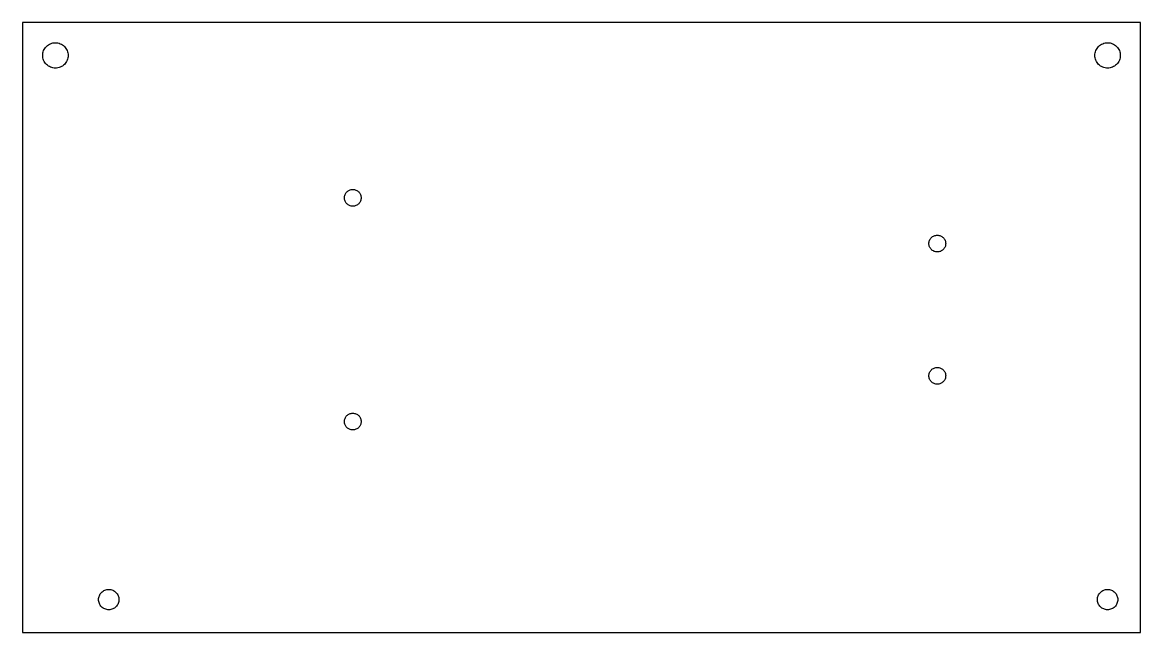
# Model space of a CAD drawing. Header units: metres. Extents: x 0 to 228, y 0 to 357.
# Drawn here: x 0 to 220, y 237 to 357 of the extents above; entities that cross this region are included whole.
import ezdxf

# ---------------------------------------------------------------- set-up
doc = ezdxf.new("R2010")
doc.units = ezdxf.units.M

msp = doc.modelspace()

# ---------------------------------------------------------------- linework, layer by layer
for p, q in [((220, 357), (0, 357)), ((0, 357), (0, 237)), ((220, 237), (220, 357)), ((4.42133, 351.889), (4.56746, 352.086)), ((4.56746, 352.086), (4.73222, 352.268)), ((4.73222, 352.268), (4.91402, 352.433)), ((4.91402, 352.433), (5.11107, 352.579)), ((5.11107, 352.579), (5.3215, 352.705)), ((5.3215, 352.705), (5.54329, 352.81)), ((5.54329, 352.81), (5.77428, 352.892)), ((5.77428, 352.892), (6.01227, 352.952)), ((6.01227, 352.952), (6.25494, 352.988)), ((6.25494, 352.988), (6.5, 353)), ((6.5, 353), (6.74504, 352.988)), ((6.74504, 352.988), (6.98772, 352.952)), ((6.98772, 352.952), (7.22571, 352.892)), ((7.22571, 352.892), (7.4567, 352.81)), ((7.4567, 352.81), (7.67848, 352.705)), ((7.67848, 352.705), (7.88892, 352.579)), ((7.88892, 352.579), (8.08597, 352.433)), ((8.08597, 352.433), (8.26776, 352.268)), ((8.26776, 352.268), (8.43253, 352.086)), ((8.43253, 352.086), (8.57866, 351.889)), ((211.421, 351.889), (211.567, 352.086)), ((211.567, 352.086), (211.732, 352.268)), ((211.732, 352.268), (211.914, 352.433)), ((211.914, 352.433), (212.111, 352.579)), ((212.111, 352.579), (212.322, 352.705)), ((212.322, 352.705), (212.543, 352.81)), ((212.543, 352.81), (212.774, 352.892)), ((212.774, 352.892), (213.012, 352.952)), ((213.012, 352.952), (213.255, 352.988)), ((213.255, 352.988), (213.5, 353)), ((213.5, 353), (213.745, 352.988)), ((213.745, 352.988), (213.988, 352.952)), ((213.988, 352.952), (214.226, 352.892)), ((214.226, 352.892), (214.457, 352.81)), ((214.457, 352.81), (214.678, 352.705)), ((214.678, 352.705), (214.889, 352.579)), ((214.889, 352.579), (215.086, 352.433)), ((215.086, 352.433), (215.268, 352.268)), ((215.268, 352.268), (215.433, 352.086)), ((215.433, 352.086), (215.579, 351.889)), ((4, 350.5), (4.01202, 350.745)), ((4.01202, 350.255), (4, 350.5)), ((4.01202, 350.745), (4.04803, 350.988)), ((4.04803, 350.012), (4.01202, 350.255)), ((4.04803, 350.988), (4.10764, 351.226)), ((4.10764, 349.774), (4.04803, 350.012)), ((4.10764, 351.226), (4.19029, 351.457)), ((4.19029, 351.457), (4.2952, 351.678)), ((4.2952, 351.678), (4.42133, 351.889)), ((8.57866, 351.889), (8.70479, 351.678)), ((8.70479, 351.678), (8.80969, 351.457)), ((8.80969, 351.457), (8.89235, 351.226)), ((8.89235, 351.226), (8.95195, 350.988)), ((8.95195, 350.012), (8.89235, 349.774)), ((8.95195, 350.988), (8.98796, 350.745)), ((8.98796, 350.255), (8.95195, 350.012)), ((8.98796, 350.745), (9, 350.5)), ((9, 350.5), (8.98796, 350.255)), ((211, 350.5), (211.012, 350.745)), ((211.012, 350.255), (211, 350.5)), ((211.012, 350.745), (211.048, 350.988)), ((211.048, 350.012), (211.012, 350.255)), ((211.048, 350.988), (211.108, 351.226)), ((211.108, 349.774), (211.048, 350.012)), ((211.108, 351.226), (211.19, 351.457)), ((211.19, 351.457), (211.295, 351.678)), ((211.295, 351.678), (211.421, 351.889)), ((215.579, 351.889), (215.705, 351.678)), ((215.705, 351.678), (215.81, 351.457)), ((215.81, 351.457), (215.892, 351.226)), ((215.892, 351.226), (215.952, 350.988)), ((215.952, 350.012), (215.892, 349.774)), ((215.952, 350.988), (215.988, 350.745)), ((215.988, 350.255), (215.952, 350.012)), ((215.988, 350.745), (216, 350.5)), ((216, 350.5), (215.988, 350.255)), ((4.19029, 349.543), (4.10764, 349.774)), ((4.2952, 349.322), (4.19029, 349.543)), ((4.42133, 349.111), (4.2952, 349.322)), ((4.56746, 348.914), (4.42133, 349.111)), ((4.73222, 348.732), (4.56746, 348.914)), ((4.91402, 348.567), (4.73222, 348.732)), ((5.11107, 348.421), (4.91402, 348.567)), ((5.3215, 348.295), (5.11107, 348.421)), ((5.54329, 348.19), (5.3215, 348.295)), ((5.77428, 348.108), (5.54329, 348.19)), ((6.01227, 348.048), (5.77428, 348.108)), ((6.25494, 348.012), (6.01227, 348.048)), ((6.5, 348), (6.25494, 348.012)), ((6.74504, 348.012), (6.5, 348)), ((6.98772, 348.048), (6.74504, 348.012)), ((7.22571, 348.108), (6.98772, 348.048)), ((7.4567, 348.19), (7.22571, 348.108)), ((7.67848, 348.295), (7.4567, 348.19)), ((7.88892, 348.421), (7.67848, 348.295)), ((8.08597, 348.567), (7.88892, 348.421)), ((8.26776, 348.732), (8.08597, 348.567)), ((8.43253, 348.914), (8.26776, 348.732)), ((8.57866, 349.111), (8.43253, 348.914)), ((8.70479, 349.322), (8.57866, 349.111)), ((8.80969, 349.543), (8.70479, 349.322)), ((8.89235, 349.774), (8.80969, 349.543)), ((211.19, 349.543), (211.108, 349.774)), ((211.295, 349.322), (211.19, 349.543)), ((211.421, 349.111), (211.295, 349.322)), ((211.567, 348.914), (211.421, 349.111)), ((211.732, 348.732), (211.567, 348.914)), ((211.914, 348.567), (211.732, 348.732)), ((212.111, 348.421), (211.914, 348.567)), ((212.322, 348.295), (212.111, 348.421)), ((212.543, 348.19), (212.322, 348.295)), ((212.774, 348.108), (212.543, 348.19)), ((213.012, 348.048), (212.774, 348.108)), ((213.255, 348.012), (213.012, 348.048)), ((213.5, 348), (213.255, 348.012)), ((213.745, 348.012), (213.5, 348)), ((213.988, 348.048), (213.745, 348.012)), ((214.226, 348.108), (213.988, 348.048)), ((214.457, 348.19), (214.226, 348.108)), ((214.678, 348.295), (214.457, 348.19)), ((214.889, 348.421), (214.678, 348.295)), ((215.086, 348.567), (214.889, 348.421)), ((215.268, 348.732), (215.086, 348.567)), ((215.433, 348.914), (215.268, 348.732)), ((215.579, 349.111), (215.433, 348.914)), ((215.705, 349.322), (215.579, 349.111)), ((215.81, 349.543), (215.705, 349.322)), ((215.892, 349.774), (215.81, 349.543)), ((63.5448, 323.278), (63.6281, 323.417)), ((63.6281, 323.417), (63.7245, 323.547)), ((63.7245, 323.547), (63.8333, 323.667)), ((63.8333, 323.667), (63.9532, 323.775)), ((63.9532, 323.775), (64.0833, 323.872)), ((64.0833, 323.872), (64.2222, 323.955)), ((64.2222, 323.955), (64.3686, 324.024)), ((64.3686, 324.024), (64.521, 324.079)), ((64.521, 324.079), (64.6781, 324.118)), ((64.6781, 324.118), (64.8383, 324.142)), ((64.8383, 324.142), (65, 324.15)), ((65, 324.15), (65.1617, 324.142)), ((65.1617, 324.142), (65.3219, 324.118)), ((65.3219, 324.118), (65.479, 324.079)), ((65.479, 324.079), (65.6314, 324.024)), ((65.6314, 324.024), (65.7778, 323.955)), ((65.7778, 323.955), (65.9167, 323.872)), ((65.9167, 323.872), (66.0468, 323.775)), ((66.0468, 323.775), (66.1667, 323.667)), ((66.1667, 323.667), (66.2755, 323.547)), ((66.2755, 323.547), (66.3719, 323.417)), ((66.3719, 323.417), (66.4552, 323.278)), ((63.35, 322.5), (63.3579, 322.662)), ((63.3579, 322.338), (63.35, 322.5)), ((63.3579, 322.662), (63.3817, 322.822)), ((63.3817, 322.178), (63.3579, 322.338)), ((63.3817, 322.822), (63.4211, 322.979)), ((63.4211, 322.021), (63.3817, 322.178)), ((63.4211, 322.979), (63.4756, 323.131)), ((63.4756, 321.869), (63.4211, 322.021)), ((63.4756, 323.131), (63.5448, 323.278)), ((63.5448, 321.722), (63.4756, 321.869)), ((63.6281, 321.583), (63.5448, 321.722)), ((63.7245, 321.453), (63.6281, 321.583)), ((63.8333, 321.333), (63.7245, 321.453)), ((63.9532, 321.225), (63.8333, 321.333)), ((64.0833, 321.128), (63.9532, 321.225)), ((66.0468, 321.225), (65.9167, 321.128)), ((66.1667, 321.333), (66.0468, 321.225)), ((66.2755, 321.453), (66.1667, 321.333)), ((66.3719, 321.583), (66.2755, 321.453)), ((66.4552, 321.722), (66.3719, 321.583)), ((66.4552, 323.278), (66.5244, 323.131)), ((66.5244, 321.869), (66.4552, 321.722)), ((66.5244, 323.131), (66.5789, 322.979)), ((66.5789, 322.021), (66.5244, 321.869)), ((66.5789, 322.979), (66.6183, 322.822)), ((66.6183, 322.178), (66.5789, 322.021)), ((66.6183, 322.822), (66.6421, 322.662)), ((66.6421, 322.338), (66.6183, 322.178)), ((66.6421, 322.662), (66.65, 322.5)), ((66.65, 322.5), (66.6421, 322.338)), ((64.2222, 321.045), (64.0833, 321.128)), ((64.3686, 320.976), (64.2222, 321.045)), ((64.521, 320.921), (64.3686, 320.976)), ((64.6781, 320.882), (64.521, 320.921)), ((64.8383, 320.858), (64.6781, 320.882)), ((65, 320.85), (64.8383, 320.858)), ((65.1617, 320.858), (65, 320.85)), ((65.3219, 320.882), (65.1617, 320.858)), ((65.479, 320.921), (65.3219, 320.882)), ((65.6314, 320.976), (65.479, 320.921)), ((65.7778, 321.045), (65.6314, 320.976)), ((65.9167, 321.128), (65.7778, 321.045)), ((178.725, 314.547), (178.833, 314.667)), ((178.833, 314.667), (178.953, 314.775)), ((178.953, 314.775), (179.083, 314.872)), ((179.083, 314.872), (179.222, 314.955)), ((179.222, 314.955), (179.369, 315.024)), ((179.369, 315.024), (179.521, 315.079)), ((179.521, 315.079), (179.678, 315.118)), ((179.678, 315.118), (179.838, 315.142)), ((179.838, 315.142), (180, 315.15)), ((180, 315.15), (180.162, 315.142)), ((180.162, 315.142), (180.322, 315.118)), ((180.322, 315.118), (180.479, 315.079)), ((180.479, 315.079), (180.631, 315.024)), ((180.631, 315.024), (180.778, 314.955)), ((180.778, 314.955), (180.917, 314.872)), ((180.917, 314.872), (181.047, 314.775)), ((181.047, 314.775), (181.167, 314.667)), ((181.167, 314.667), (181.275, 314.547)), ((178.35, 313.5), (178.358, 313.662)), ((178.358, 313.338), (178.35, 313.5)), ((178.358, 313.662), (178.382, 313.822)), ((178.382, 313.178), (178.358, 313.338)), ((178.382, 313.822), (178.421, 313.979)), ((178.421, 313.021), (178.382, 313.178)), ((178.421, 313.979), (178.476, 314.131)), ((178.476, 312.869), (178.421, 313.021)), ((178.476, 314.131), (178.545, 314.278)), ((178.545, 312.722), (178.476, 312.869)), ((178.545, 314.278), (178.628, 314.417)), ((178.628, 312.583), (178.545, 312.722)), ((178.628, 314.417), (178.725, 314.547)), ((178.725, 312.453), (178.628, 312.583)), ((178.833, 312.333), (178.725, 312.453)), ((181.275, 312.453), (181.167, 312.333)), ((181.275, 314.547), (181.372, 314.417)), ((181.372, 312.583), (181.275, 312.453)), ((181.372, 314.417), (181.455, 314.278)), ((181.455, 312.722), (181.372, 312.583)), ((181.455, 314.278), (181.524, 314.131)), ((181.524, 312.869), (181.455, 312.722)), ((181.524, 314.131), (181.579, 313.979)), ((181.579, 313.021), (181.524, 312.869)), ((181.579, 313.979), (181.618, 313.822)), ((181.618, 313.178), (181.579, 313.021)), ((181.618, 313.822), (181.642, 313.662)), ((181.642, 313.338), (181.618, 313.178)), ((181.642, 313.662), (181.65, 313.5)), ((181.65, 313.5), (181.642, 313.338)), ((178.953, 312.225), (178.833, 312.333)), ((179.083, 312.128), (178.953, 312.225)), ((179.222, 312.045), (179.083, 312.128)), ((179.369, 311.976), (179.222, 312.045)), ((179.521, 311.921), (179.369, 311.976)), ((179.678, 311.882), (179.521, 311.921)), ((179.838, 311.858), (179.678, 311.882)), ((180, 311.85), (179.838, 311.858)), ((180.162, 311.858), (180, 311.85)), ((180.322, 311.882), (180.162, 311.858)), ((180.479, 311.921), (180.322, 311.882)), ((180.631, 311.976), (180.479, 311.921)), ((180.778, 312.045), (180.631, 311.976)), ((180.917, 312.128), (180.778, 312.045)), ((181.047, 312.225), (180.917, 312.128)), ((181.167, 312.333), (181.047, 312.225)), ((178.476, 288.131), (178.545, 288.278)), ((178.545, 288.278), (178.628, 288.417)), ((178.628, 288.417), (178.725, 288.547)), ((178.725, 288.547), (178.833, 288.667)), ((178.833, 288.667), (178.953, 288.775)), ((178.953, 288.775), (179.083, 288.872)), ((179.083, 288.872), (179.222, 288.955)), ((179.222, 288.955), (179.369, 289.024)), ((179.369, 289.024), (179.521, 289.079)), ((179.521, 289.079), (179.678, 289.118)), ((179.678, 289.118), (179.838, 289.142)), ((179.838, 289.142), (180, 289.15)), ((180, 289.15), (180.162, 289.142)), ((180.162, 289.142), (180.322, 289.118)), ((180.322, 289.118), (180.479, 289.079)), ((180.479, 289.079), (180.631, 289.024)), ((180.631, 289.024), (180.778, 288.955)), ((180.778, 288.955), (180.917, 288.872)), ((180.917, 288.872), (181.047, 288.775)), ((181.047, 288.775), (181.167, 288.667)), ((181.167, 288.667), (181.275, 288.547)), ((181.275, 288.547), (181.372, 288.417)), ((181.372, 288.417), (181.455, 288.278)), ((181.455, 288.278), (181.524, 288.131)), ((178.35, 287.5), (178.358, 287.662)), ((178.358, 287.338), (178.35, 287.5)), ((178.358, 287.662), (178.382, 287.822)), ((178.382, 287.178), (178.358, 287.338)), ((178.382, 287.822), (178.421, 287.979)), ((178.421, 287.021), (178.382, 287.178)), ((178.421, 287.979), (178.476, 288.131)), ((178.476, 286.869), (178.421, 287.021)), ((178.545, 286.722), (178.476, 286.869)), ((178.628, 286.583), (178.545, 286.722)), ((178.725, 286.453), (178.628, 286.583)), ((178.833, 286.333), (178.725, 286.453)), ((178.953, 286.225), (178.833, 286.333)), ((179.083, 286.128), (178.953, 286.225)), ((179.222, 286.045), (179.083, 286.128)), ((179.369, 285.976), (179.222, 286.045)), ((180.778, 286.045), (180.631, 285.976)), ((180.917, 286.128), (180.778, 286.045)), ((181.047, 286.225), (180.917, 286.128)), ((181.167, 286.333), (181.047, 286.225)), ((181.275, 286.453), (181.167, 286.333)), ((181.372, 286.583), (181.275, 286.453)), ((181.455, 286.722), (181.372, 286.583)), ((181.524, 286.869), (181.455, 286.722)), ((181.524, 288.131), (181.579, 287.979)), ((181.579, 287.021), (181.524, 286.869)), ((181.579, 287.979), (181.618, 287.822)), ((181.618, 287.178), (181.579, 287.021)), ((181.618, 287.822), (181.642, 287.662)), ((181.642, 287.338), (181.618, 287.178)), ((181.642, 287.662), (181.65, 287.5)), ((181.65, 287.5), (181.642, 287.338)), ((179.521, 285.921), (179.369, 285.976)), ((179.678, 285.882), (179.521, 285.921)), ((179.838, 285.858), (179.678, 285.882)), ((180, 285.85), (179.838, 285.858)), ((180.162, 285.858), (180, 285.85)), ((180.322, 285.882), (180.162, 285.858)), ((180.479, 285.921), (180.322, 285.882)), ((180.631, 285.976), (180.479, 285.921)), ((63.5448, 279.278), (63.6281, 279.417)), ((63.6281, 279.417), (63.7245, 279.547)), ((63.7245, 279.547), (63.8333, 279.667)), ((63.8333, 279.667), (63.9532, 279.775)), ((63.9532, 279.775), (64.0833, 279.872)), ((64.0833, 279.872), (64.2222, 279.955)), ((64.2222, 279.955), (64.3686, 280.024)), ((64.3686, 280.024), (64.521, 280.079)), ((64.521, 280.079), (64.6781, 280.118)), ((64.6781, 280.118), (64.8383, 280.142)), ((64.8383, 280.142), (65, 280.15)), ((65, 280.15), (65.1617, 280.142)), ((65.1617, 280.142), (65.3219, 280.118)), ((65.3219, 280.118), (65.479, 280.079)), ((65.479, 280.079), (65.6314, 280.024)), ((65.6314, 280.024), (65.7778, 279.955)), ((65.7778, 279.955), (65.9167, 279.872)), ((65.9167, 279.872), (66.0468, 279.775)), ((66.0468, 279.775), (66.1667, 279.667)), ((66.1667, 279.667), (66.2755, 279.547)), ((66.2755, 279.547), (66.3719, 279.417)), ((66.3719, 279.417), (66.4552, 279.278)), ((63.35, 278.5), (63.3579, 278.662)), ((63.3579, 278.338), (63.35, 278.5)), ((63.3579, 278.662), (63.3817, 278.822)), ((63.3817, 278.178), (63.3579, 278.338)), ((63.3817, 278.822), (63.4211, 278.979)), ((63.4211, 278.021), (63.3817, 278.178)), ((63.4211, 278.979), (63.4756, 279.131)), ((63.4756, 277.869), (63.4211, 278.021)), ((63.4756, 279.131), (63.5448, 279.278)), ((63.5448, 277.722), (63.4756, 277.869)), ((63.6281, 277.583), (63.5448, 277.722)), ((63.7245, 277.453), (63.6281, 277.583)), ((63.8333, 277.333), (63.7245, 277.453)), ((63.9532, 277.225), (63.8333, 277.333)), ((64.0833, 277.128), (63.9532, 277.225)), ((66.0468, 277.225), (65.9167, 277.128)), ((66.1667, 277.333), (66.0468, 277.225)), ((66.2755, 277.453), (66.1667, 277.333)), ((66.3719, 277.583), (66.2755, 277.453)), ((66.4552, 277.722), (66.3719, 277.583)), ((66.4552, 279.278), (66.5244, 279.131)), ((66.5244, 277.869), (66.4552, 277.722)), ((66.5244, 279.131), (66.5789, 278.979)), ((66.5789, 278.021), (66.5244, 277.869)), ((66.5789, 278.979), (66.6183, 278.822)), ((66.6183, 278.178), (66.5789, 278.021)), ((66.6183, 278.822), (66.6421, 278.662)), ((66.6421, 278.338), (66.6183, 278.178)), ((66.6421, 278.662), (66.65, 278.5)), ((66.65, 278.5), (66.6421, 278.338)), ((64.2222, 277.045), (64.0833, 277.128)), ((64.3686, 276.976), (64.2222, 277.045)), ((64.521, 276.921), (64.3686, 276.976)), ((64.6781, 276.882), (64.521, 276.921)), ((64.8383, 276.858), (64.6781, 276.882)), ((65, 276.85), (64.8383, 276.858)), ((65.1617, 276.858), (65, 276.85)), ((65.3219, 276.882), (65.1617, 276.858)), ((65.479, 276.921), (65.3219, 276.882)), ((65.6314, 276.976), (65.479, 276.921)), ((65.7778, 277.045), (65.6314, 276.976)), ((65.9167, 277.128), (65.7778, 277.045)), ((15.0861, 244.081), (15.1522, 244.265)), ((15.1522, 244.265), (15.2361, 244.443)), ((15.2361, 244.443), (15.3371, 244.611)), ((15.3371, 244.611), (15.454, 244.769)), ((15.454, 244.769), (15.5858, 244.914)), ((15.5858, 244.914), (15.7312, 245.046)), ((15.7312, 245.046), (15.8889, 245.163)), ((15.8889, 245.163), (16.0572, 245.264)), ((16.0572, 245.264), (16.2346, 245.348)), ((16.2346, 245.348), (16.4194, 245.414)), ((16.4194, 245.414), (16.6098, 245.462)), ((16.6098, 245.462), (16.804, 245.49)), ((16.804, 245.49), (17, 245.5)), ((17, 245.5), (17.196, 245.49)), ((17.196, 245.49), (17.3902, 245.462)), ((17.3902, 245.462), (17.5806, 245.414)), ((17.5806, 245.414), (17.7654, 245.348)), ((17.7654, 245.348), (17.9428, 245.264)), ((17.9428, 245.264), (18.1111, 245.163)), ((18.1111, 245.163), (18.2688, 245.046)), ((18.2688, 245.046), (18.4142, 244.914)), ((18.4142, 244.914), (18.546, 244.769)), ((18.546, 244.769), (18.6629, 244.611)), ((18.6629, 244.611), (18.7638, 244.443)), ((18.7638, 244.443), (18.8477, 244.265)), ((18.8477, 244.265), (18.9139, 244.081)), ((211.586, 244.081), (211.652, 244.265)), ((211.652, 244.265), (211.736, 244.443)), ((211.736, 244.443), (211.837, 244.611)), ((211.837, 244.611), (211.954, 244.769)), ((211.954, 244.769), (212.086, 244.914)), ((212.086, 244.914), (212.231, 245.046)), ((212.231, 245.046), (212.389, 245.163)), ((212.389, 245.163), (212.557, 245.264)), ((212.557, 245.264), (212.735, 245.348)), ((212.735, 245.348), (212.919, 245.414)), ((212.919, 245.414), (213.11, 245.462)), ((213.11, 245.462), (213.304, 245.49)), ((213.304, 245.49), (213.5, 245.5)), ((213.5, 245.5), (213.696, 245.49)), ((213.696, 245.49), (213.89, 245.462)), ((213.89, 245.462), (214.081, 245.414)), ((214.081, 245.414), (214.265, 245.348)), ((214.265, 245.348), (214.443, 245.264)), ((214.443, 245.264), (214.611, 245.163)), ((214.611, 245.163), (214.769, 245.046)), ((214.769, 245.046), (214.914, 244.914)), ((214.914, 244.914), (215.046, 244.769)), ((215.046, 244.769), (215.163, 244.611)), ((215.163, 244.611), (215.264, 244.443)), ((215.264, 244.443), (215.348, 244.265)), ((215.348, 244.265), (215.414, 244.081)), ((15, 243.5), (15.0096, 243.696)), ((15.0096, 243.304), (15, 243.5)), ((15.0096, 243.696), (15.0384, 243.89)), ((15.0384, 243.11), (15.0096, 243.304)), ((15.0384, 243.89), (15.0861, 244.081)), ((15.0861, 242.919), (15.0384, 243.11)), ((15.1522, 242.735), (15.0861, 242.919)), ((15.2361, 242.557), (15.1522, 242.735)), ((15.3371, 242.389), (15.2361, 242.557)), ((15.454, 242.231), (15.3371, 242.389)), ((15.5858, 242.086), (15.454, 242.231)), ((15.7312, 241.954), (15.5858, 242.086)), ((18.4142, 242.086), (18.2688, 241.954)), ((18.546, 242.231), (18.4142, 242.086)), ((18.6629, 242.389), (18.546, 242.231)), ((18.7638, 242.557), (18.6629, 242.389)), ((18.8477, 242.735), (18.7638, 242.557)), ((18.9139, 242.919), (18.8477, 242.735)), ((18.9139, 244.081), (18.9616, 243.89)), ((18.9616, 243.11), (18.9139, 242.919)), ((18.9616, 243.89), (18.9904, 243.696)), ((18.9904, 243.304), (18.9616, 243.11)), ((18.9904, 243.696), (19, 243.5)), ((19, 243.5), (18.9904, 243.304)), ((211.5, 243.5), (211.51, 243.696)), ((211.51, 243.304), (211.5, 243.5)), ((211.51, 243.696), (211.538, 243.89)), ((211.538, 243.11), (211.51, 243.304)), ((211.538, 243.89), (211.586, 244.081)), ((211.586, 242.919), (211.538, 243.11)), ((211.652, 242.735), (211.586, 242.919)), ((211.736, 242.557), (211.652, 242.735)), ((211.837, 242.389), (211.736, 242.557)), ((211.954, 242.231), (211.837, 242.389)), ((212.086, 242.086), (211.954, 242.231)), ((212.231, 241.954), (212.086, 242.086)), ((214.914, 242.086), (214.769, 241.954)), ((215.046, 242.231), (214.914, 242.086)), ((215.163, 242.389), (215.046, 242.231)), ((215.264, 242.557), (215.163, 242.389)), ((215.348, 242.735), (215.264, 242.557)), ((215.414, 242.919), (215.348, 242.735)), ((215.414, 244.081), (215.462, 243.89)), ((215.462, 243.11), (215.414, 242.919)), ((215.462, 243.89), (215.49, 243.696)), ((215.49, 243.304), (215.462, 243.11)), ((215.49, 243.696), (215.5, 243.5)), ((215.5, 243.5), (215.49, 243.304)), ((15.8889, 241.837), (15.7312, 241.954)), ((16.0572, 241.736), (15.8889, 241.837)), ((16.2346, 241.652), (16.0572, 241.736)), ((16.4194, 241.586), (16.2346, 241.652)), ((16.6098, 241.538), (16.4194, 241.586)), ((16.804, 241.51), (16.6098, 241.538)), ((17, 241.5), (16.804, 241.51)), ((17.196, 241.51), (17, 241.5)), ((17.3902, 241.538), (17.196, 241.51)), ((17.5806, 241.586), (17.3902, 241.538)), ((17.7654, 241.652), (17.5806, 241.586)), ((17.9428, 241.736), (17.7654, 241.652)), ((18.1111, 241.837), (17.9428, 241.736)), ((18.2688, 241.954), (18.1111, 241.837)), ((212.389, 241.837), (212.231, 241.954)), ((212.557, 241.736), (212.389, 241.837)), ((212.735, 241.652), (212.557, 241.736)), ((212.919, 241.586), (212.735, 241.652)), ((213.11, 241.538), (212.919, 241.586)), ((213.304, 241.51), (213.11, 241.538)), ((213.5, 241.5), (213.304, 241.51)), ((213.696, 241.51), (213.5, 241.5)), ((213.89, 241.538), (213.696, 241.51)), ((214.081, 241.586), (213.89, 241.538)), ((214.265, 241.652), (214.081, 241.586)), ((214.443, 241.736), (214.265, 241.652)), ((214.611, 241.837), (214.443, 241.736)), ((214.769, 241.954), (214.611, 241.837)), ((0, 237), (220, 237))]:
    msp.add_line(p, q)

doc.saveas('drawing.dxf')
